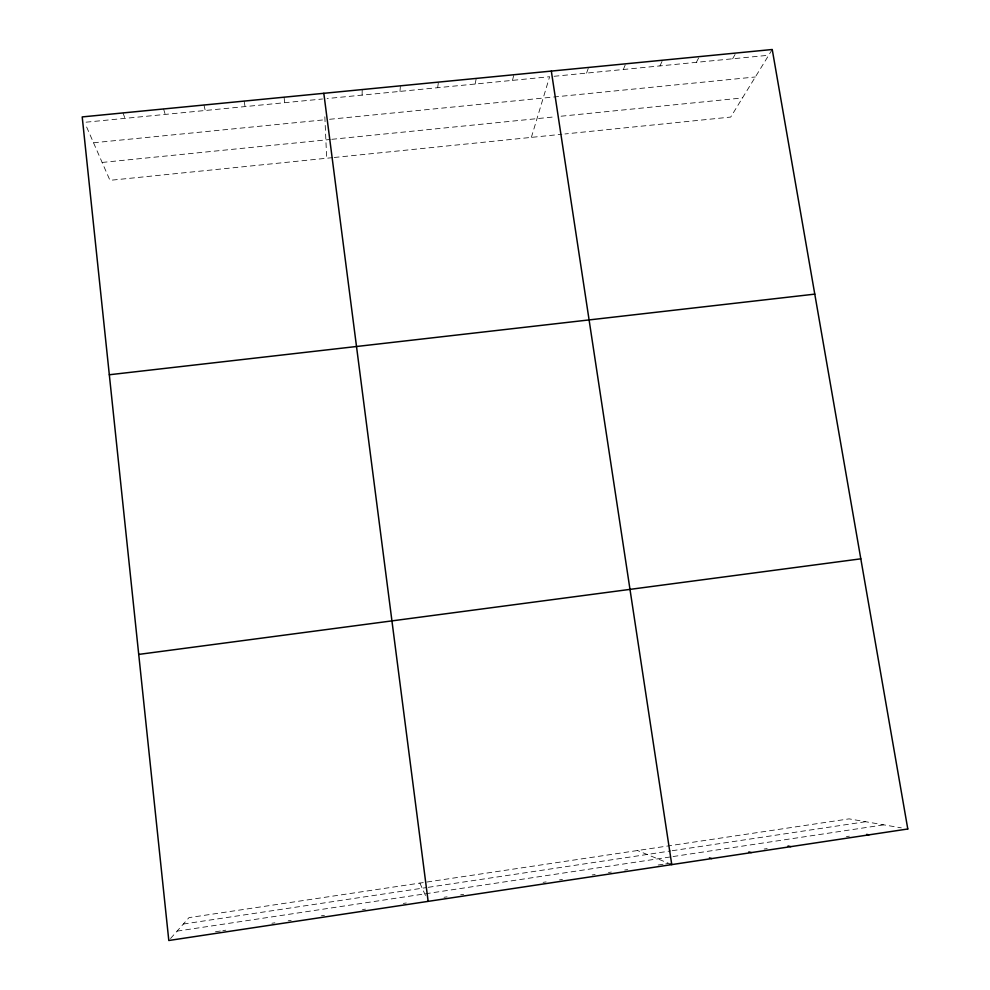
<?xml version="1.0" encoding="UTF-8"?>
<svg xmlns="http://www.w3.org/2000/svg" width="990" height="990" viewBox="0 0 990 990"><rect width="100%" height="100%" fill="white"/><g stroke="black" fill="none" stroke-linecap="round" stroke-linejoin="round"><path stroke-width="0.74" stroke-dasharray="4.95 3.71" d="M362.117 95.114L362.204 89.558M399.985 91.402L400.406 85.833M437.667 87.702L438.409 82.108M475.163 84.026L476.227 78.42M512.486 80.363L513.872 74.745M531.358 137.387L549.623 76.725L327.108 98.542M586.575 73.099L588.592 67.444M623.354 69.498L625.68 63.818M659.959 65.909L662.582 60.217M696.378 62.333L699.311 56.628M732.625 58.781L735.867 53.052M772.237 49.5L730.707 117.067L564.943 133.959M170.54 938.532L189.003 917.631L849.086 818.866L901.308 827.863M215.449 931.763L221.401 930.86M222.886 930.637L225.869 930.192M271.928 923.249L274.886 922.804M288.214 920.787L291.171 920.341M321.404 915.787L324.448 915.329M362.464 909.587L365.496 909.142M403.314 903.437L406.321 902.979M444.052 897.287L447.072 896.841M460.659 894.787L463.679 894.329M543.114 882.35L546.109 881.904M559.499 879.887L562.468 879.429M592.168 874.95L595.126 874.504M608.429 872.499L611.387 872.054M624.69 870.049L627.648 869.604M658.14 865.013L664.253 864.084M665.775 863.862L668.832 863.391L637.51 850.521M764.156 849.024L767.163 848.566M846.425 836.612L849.408 836.166M183.348 924.041L426.752 887.535M428.274 887.312L670.725 850.942M672.198 850.719L865.607 821.712M177.086 931.132L671.492 856.783M673.027 856.548L883.81 824.856M332.677 157.633L109.964 180.328L85.177 123.688M334.175 157.484L561.899 134.269M102.143 162.447L330.314 139.466M331.798 139.318L555.068 116.82M561.095 116.214L742.451 97.948M86.081 122.178L322.542 98.988M554.054 76.292L768.71 55.242M93.53 142.77L324.98 119.753M329.583 119.295L755.345 76.973M419.871 883.092L425.836 896.247M122.995 112.934L125 118.367M163.573 108.962L165.219 114.419M203.952 105.014L205.239 110.496M244.109 101.091L245.05 106.586M284.068 97.193L284.65 102.713M324.844 116.77L326.675 158.239"/><path stroke-width="1.49" d="M138.724 654.402L860.805 558.83M109.321 374.752L814.782 294.129M866.621 834.384L868.973 834.842M788.04 845.967L790.713 846.66M748.836 851.883L751.274 852.6M709.434 857.823L711.624 858.59M669.809 863.8L671.765 864.604L551.319 71.082M323.817 93.308L428.15 901.37M907.793 828.989L168.807 940.5L82.207 116.919L772.237 49.5L907.793 828.989"/></g></svg>
